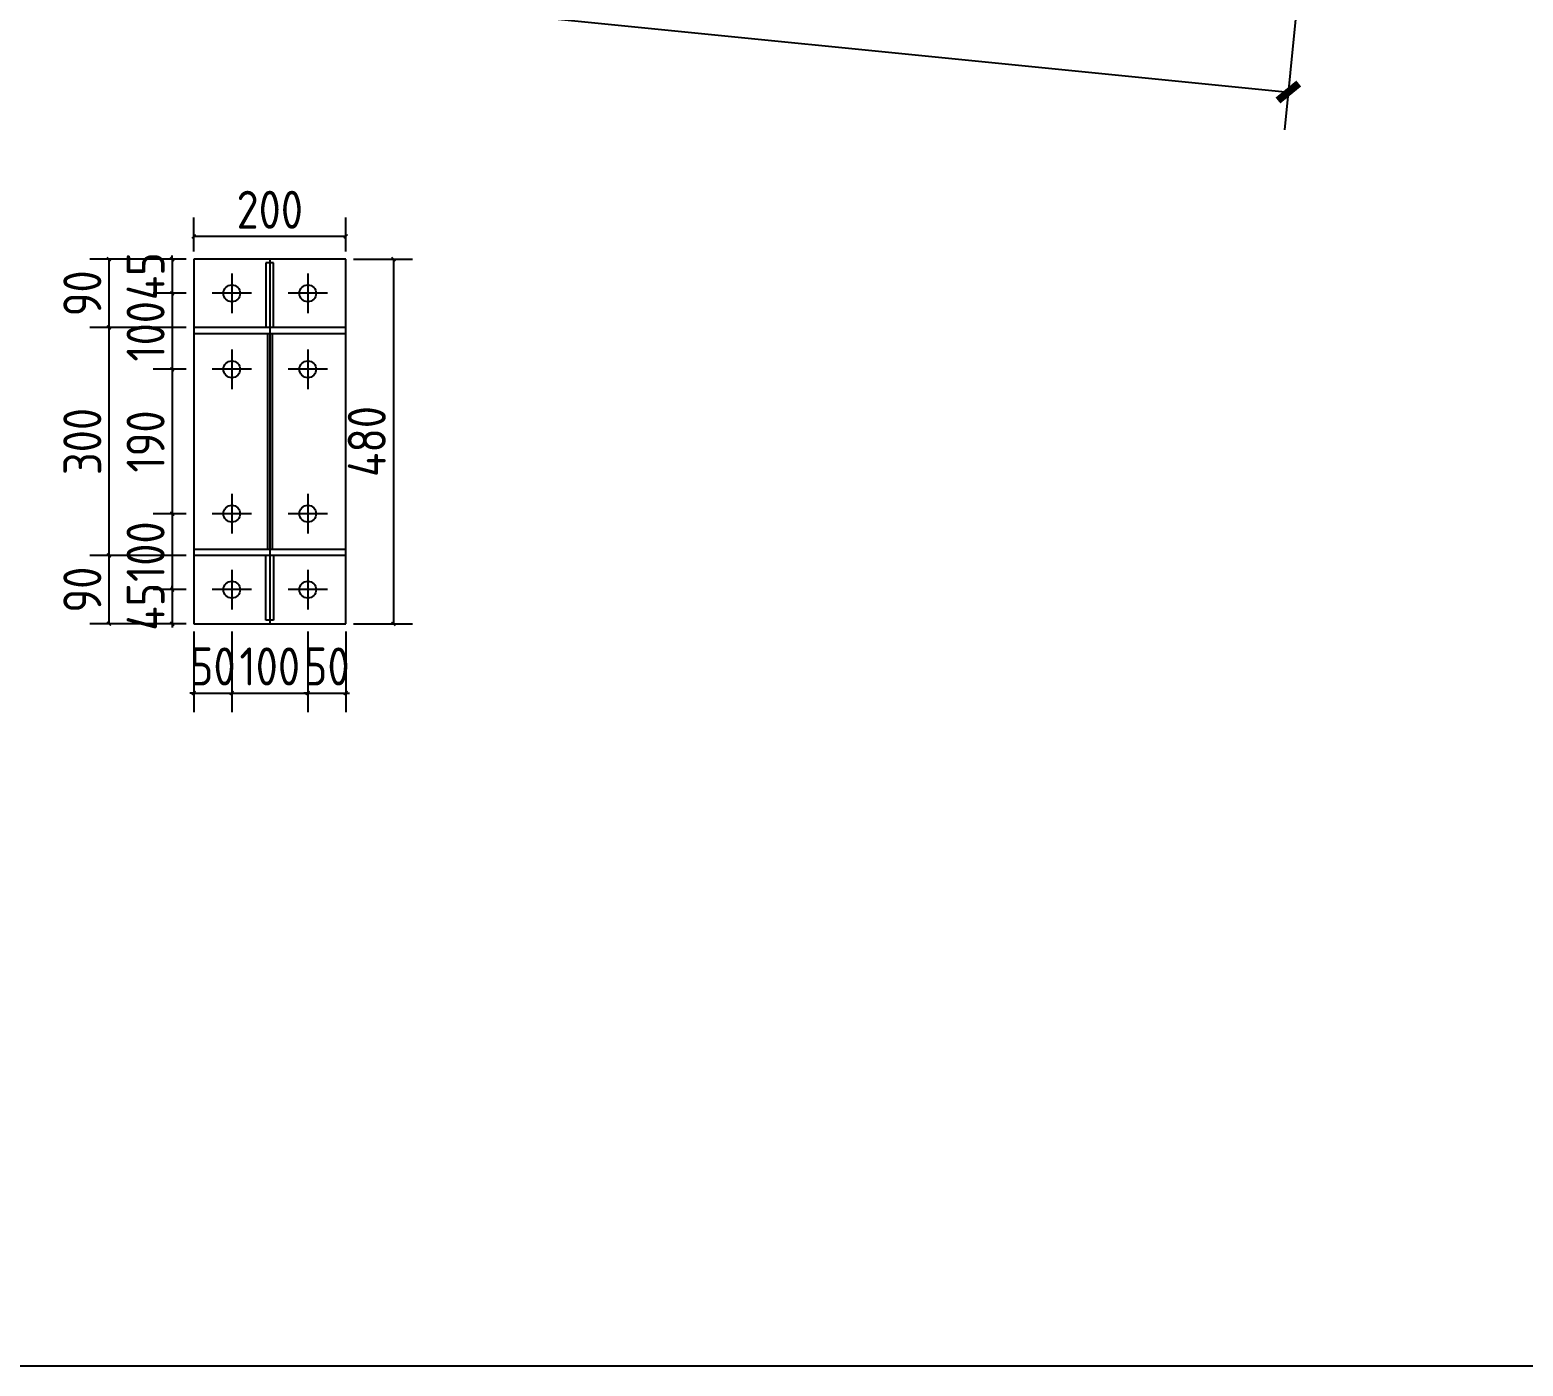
# Model space of a CAD drawing. Extents: x 533809 to 747315, y -17138 to 180511.
# Drawn here: x 667465 to 671395, y 121462 to 124980 of the extents above; entities that cross this region are included whole.
import ezdxf

# ---------------------------------------------------------------- set-up
doc = ezdxf.new("R2010")
doc.units = 0
doc.header["$LTSCALE"] = 1000
doc.header["$MEASUREMENT"] = 0
doc.layers.add('AXIS', color=3, linetype='Continuous')
doc.styles.get("Standard").update_dxf_attribs({"font": 'gbenor.shx', "bigfont": 'gbcbig.shx'})
doc.dimstyles.get("Standard").update_dxf_attribs({"dimscale": 100, "dimtxt": 3.5, "dimasz": 1, "dimexe": 2.5, "dimexo": 3, "dimgap": 1.5, "dimtad": 1, "dimdec": 0, "dimzin": 0, "dimdsep": 46, "dimtxsty": 'Standard', "dimblk": 'ARCHTICK', "dimcen": 0.09, "dimadec": 0, "dimazin": 0, "dimtfac": 1, "dimtdec": 0, "dimtix": 1, "dimtmove": 2, "dimatfit": 3, "dimfxl": 1, "dimtolj": 1, "dimtzin": 0, "dimarcsym": 0})

# ---------------------------------------------------------------- blocks, each defined once
blk = doc.blocks.new('_ArchTick')
at = {"color": 0, "linetype": 'ByBlock', "const_width": 0.4}
blk.add_lwpolyline([(-0.5, -0.5), (0.5, 0.5)], dxfattribs=at)
blk = doc.blocks.new('*D1221')
at = {"layer": 'AXIS', "color": 3, "lineweight": -2}
for p, q in [((666344.1, 125462), (666314.1, 125161.8)), ((666324, 125261.3), (670777.2, 124816)), ((670797.3, 125016.7), (670767.3, 124716.5))]:
    blk.add_line(p, q, dxfattribs=at)
at = {"layer": 'Defpoints', "color": 0}
for p in [(666354, 125561.5), (670807.2, 125116.2), (670777.2, 124816)]:
    blk.add_point(p, dxfattribs=at)
at = {"layer": 'AXIS', "color": 3, "lineweight": -2, "xscale": 50, "yscale": 50, "zscale": 50}
for p, rotation in [((666324, 125261.3), 174.2894068624242), ((670777.2, 124816), 354.2894068624242)]:
    blk.add_blockref('_ArchTick', p, dxfattribs=dict(at, rotation=rotation))
at = {"layer": 'AXIS', "color": 0, "insert": (668568.5, 125217.7), "char_height": 150, "attachment_point": 5, "rotation": 354.2894}
blk.add_mtext('\\A1;右下翼板 4475', dxfattribs=at)
blk = doc.blocks.new('*D1206')
at = {"color": 3, "lineweight": -2}
for p, q in [((667876.4, 124376.1), (667789.6, 124376.1)), ((667839.6, 124376.1), (667839.6, 124386.1)), ((667839.6, 124376.1), (667839.6, 124286.1)), ((667876.4, 124286.1), (667789.6, 124286.1)), ((667839.6, 124286.1), (667839.6, 124276.1))]:
    blk.add_line(p, q, dxfattribs=at)
at = {"layer": 'Defpoints', "color": 0}
for p in [(667896.4, 124376.1), (667839.6, 124286.1), (667896.4, 124286.1)]:
    blk.add_point(p, dxfattribs=at)
at = {"color": 3, "lineweight": -2, "xscale": 10, "yscale": 10, "zscale": 10}
for p, rotation in [((667839.6, 124376.1), 270), ((667839.6, 124286.1), 90)]:
    blk.add_blockref('_ArchTick', p, dxfattribs=dict(at, rotation=rotation))
at = {"color": 0, "insert": (667769.6, 124331.1), "char_height": 100, "attachment_point": 5, "rotation": 90}
blk.add_mtext('\\A1;45', dxfattribs=at)
blk = doc.blocks.new('*D1191')
at = {"color": 3, "lineweight": -2}
for p, q in [((667876.4, 124286.1), (667789.6, 124286.1)), ((667839.6, 124286.1), (667839.6, 124086.1)), ((667876.4, 124086.1), (667789.6, 124086.1))]:
    blk.add_line(p, q, dxfattribs=at)
at = {"layer": 'Defpoints', "color": 0}
for p in [(667896.4, 124286.1), (667839.6, 124086.1), (667896.4, 124086.1)]:
    blk.add_point(p, dxfattribs=at)
at = {"color": 3, "lineweight": -2, "xscale": 10, "yscale": 10, "zscale": 10}
for p, rotation in [((667839.6, 124286.1), 90), ((667839.6, 124086.1), 270)]:
    blk.add_blockref('_ArchTick', p, dxfattribs=dict(at, rotation=rotation))
at = {"color": 0, "insert": (667769.6, 124186.1), "char_height": 100, "attachment_point": 5, "rotation": 90}
blk.add_mtext('\\A1;100', dxfattribs=at)
blk = doc.blocks.new('*D1192')
at = {"color": 3, "lineweight": -2}
for p, q in [((667876.4, 124086.1), (667789.6, 124086.1)), ((667839.6, 124086.1), (667839.6, 123706.1)), ((667876.4, 123706.1), (667789.6, 123706.1))]:
    blk.add_line(p, q, dxfattribs=at)
at = {"layer": 'Defpoints', "color": 0}
for p in [(667896.4, 124086.1), (667839.6, 123706.1), (667896.4, 123706.1)]:
    blk.add_point(p, dxfattribs=at)
at = {"color": 3, "lineweight": -2, "xscale": 10, "yscale": 10, "zscale": 10}
for p, rotation in [((667839.6, 124086.1), 90), ((667839.6, 123706.1), 270)]:
    blk.add_blockref('_ArchTick', p, dxfattribs=dict(at, rotation=rotation))
at = {"color": 0, "insert": (667769.6, 123896.1), "char_height": 100, "attachment_point": 5, "rotation": 90}
blk.add_mtext('\\A1;190', dxfattribs=at)
blk = doc.blocks.new('*D1193')
at = {"color": 3, "lineweight": -2}
for p, q in [((667876.4, 123706.1), (667789.6, 123706.1)), ((667839.6, 123706.1), (667839.6, 123506.1)), ((667876.4, 123506.1), (667789.6, 123506.1))]:
    blk.add_line(p, q, dxfattribs=at)
at = {"layer": 'Defpoints', "color": 0}
for p in [(667896.4, 123706.1), (667839.6, 123506.1), (667896.4, 123506.1)]:
    blk.add_point(p, dxfattribs=at)
at = {"color": 3, "lineweight": -2, "xscale": 10, "yscale": 10, "zscale": 10}
for p, rotation in [((667839.6, 123706.1), 90), ((667839.6, 123506.1), 270)]:
    blk.add_blockref('_ArchTick', p, dxfattribs=dict(at, rotation=rotation))
at = {"color": 0, "insert": (667769.6, 123606.1), "char_height": 100, "attachment_point": 5, "rotation": 90}
blk.add_mtext('\\A1;100', dxfattribs=at)
blk = doc.blocks.new('*D1207')
at = {"color": 3, "lineweight": -2}
for p, q in [((667876.4, 123506.1), (667789.6, 123506.1)), ((667839.6, 123506.1), (667839.6, 123516.1)), ((667839.6, 123506.1), (667839.6, 123416.1)), ((667876.4, 123416.1), (667789.6, 123416.1)), ((667839.6, 123416.1), (667839.6, 123406.1))]:
    blk.add_line(p, q, dxfattribs=at)
at = {"layer": 'Defpoints', "color": 0}
for p in [(667896.4, 123506.1), (667839.6, 123416.1), (667896.4, 123416.1)]:
    blk.add_point(p, dxfattribs=at)
at = {"color": 3, "lineweight": -2, "xscale": 10, "yscale": 10, "zscale": 10}
for p, rotation in [((667839.6, 123506.1), 270), ((667839.6, 123416.1), 90)]:
    blk.add_blockref('_ArchTick', p, dxfattribs=dict(at, rotation=rotation))
at = {"color": 0, "insert": (667769.6, 123461.1), "char_height": 100, "attachment_point": 5, "rotation": 90}
blk.add_mtext('\\A1;45', dxfattribs=at)
blk = doc.blocks.new('*D1194')
at = {"color": 3, "lineweight": -2}
for p, q in [((667896.4, 123396.1), (667896.4, 123184)), ((667996.4, 123396.1), (667996.4, 123184)), ((667896.4, 123234), (667886.4, 123234)), ((667896.4, 123234), (667996.4, 123234)), ((667996.4, 123234), (668006.4, 123234))]:
    blk.add_line(p, q, dxfattribs=at)
at = {"layer": 'Defpoints', "color": 0}
for p in [(667896.4, 123416.1), (667996.4, 123416.1), (667996.4, 123234)]:
    blk.add_point(p, dxfattribs=at)
at = {"color": 3, "lineweight": -2, "xscale": 10, "yscale": 10, "zscale": 10}
blk.add_blockref('_ArchTick', (667896.4, 123234), dxfattribs=at)
at = {"color": 3, "lineweight": -2, "xscale": 10, "yscale": 10, "zscale": 10, "rotation": 180}
blk.add_blockref('_ArchTick', (667996.4, 123234), dxfattribs=at)
at = {"color": 0, "insert": (667946.4, 123304), "char_height": 100, "attachment_point": 5}
blk.add_mtext('\\A1;50', dxfattribs=at)
blk = doc.blocks.new('*D1195')
at = {"color": 3, "lineweight": -2}
for p, q in [((667996.4, 123396.1), (667996.4, 123184)), ((668196.4, 123396.1), (668196.4, 123184)), ((667996.4, 123234), (668196.4, 123234))]:
    blk.add_line(p, q, dxfattribs=at)
at = {"layer": 'Defpoints', "color": 0}
for p in [(667996.4, 123416.1), (668196.4, 123416.1), (668196.4, 123234)]:
    blk.add_point(p, dxfattribs=at)
at = {"color": 3, "lineweight": -2, "xscale": 10, "yscale": 10, "zscale": 10, "rotation": 180}
blk.add_blockref('_ArchTick', (667996.4, 123234), dxfattribs=at)
at = {"color": 3, "lineweight": -2, "xscale": 10, "yscale": 10, "zscale": 10}
blk.add_blockref('_ArchTick', (668196.4, 123234), dxfattribs=at)
at = {"color": 0, "insert": (668096.4, 123304), "char_height": 100, "attachment_point": 5}
blk.add_mtext('\\A1;100', dxfattribs=at)
blk = doc.blocks.new('*D1208')
at = {"color": 3, "lineweight": -2}
for p, q in [((668196.4, 123396.1), (668196.4, 123184)), ((668296.4, 123396.1), (668296.4, 123184)), ((668196.4, 123234), (668186.4, 123234)), ((668196.4, 123234), (668296.4, 123234)), ((668296.4, 123234), (668306.4, 123234))]:
    blk.add_line(p, q, dxfattribs=at)
at = {"layer": 'Defpoints', "color": 0}
for p in [(668196.4, 123416.1), (668296.4, 123416.1), (668296.4, 123234)]:
    blk.add_point(p, dxfattribs=at)
at = {"color": 3, "lineweight": -2, "xscale": 10, "yscale": 10, "zscale": 10}
blk.add_blockref('_ArchTick', (668196.4, 123234), dxfattribs=at)
at = {"color": 3, "lineweight": -2, "xscale": 10, "yscale": 10, "zscale": 10, "rotation": 180}
blk.add_blockref('_ArchTick', (668296.4, 123234), dxfattribs=at)
at = {"color": 0, "insert": (668246.4, 123304), "char_height": 100, "attachment_point": 5}
blk.add_mtext('\\A1;50', dxfattribs=at)
blk = doc.blocks.new('*D1209')
at = {"color": 3, "lineweight": -2}
for p, q in [((667876.4, 124376.1), (667623.1, 124376.1)), ((667673.1, 124376.1), (667673.1, 124196.1)), ((667876.4, 124196.1), (667623.1, 124196.1))]:
    blk.add_line(p, q, dxfattribs=at)
at = {"layer": 'Defpoints', "color": 0}
for p in [(667896.4, 124376.1), (667673.1, 124196.1), (667896.4, 124196.1)]:
    blk.add_point(p, dxfattribs=at)
at = {"color": 3, "lineweight": -2, "xscale": 10, "yscale": 10, "zscale": 10}
for p, rotation in [((667673.1, 124376.1), 90), ((667673.1, 124196.1), 270)]:
    blk.add_blockref('_ArchTick', p, dxfattribs=dict(at, rotation=rotation))
at = {"color": 0, "insert": (667603.1, 124286.1), "char_height": 100, "attachment_point": 5, "rotation": 90}
blk.add_mtext('\\A1;90', dxfattribs=at)
blk = doc.blocks.new('*D1210')
at = {"color": 3, "lineweight": -2}
for p, q in [((667876.4, 124196.1), (667623.1, 124196.1)), ((667673.1, 124196.1), (667673.1, 123596.1)), ((667876.4, 123596.1), (667623.1, 123596.1))]:
    blk.add_line(p, q, dxfattribs=at)
at = {"layer": 'Defpoints', "color": 0}
for p in [(667896.4, 124196.1), (667673.1, 123596.1), (667896.4, 123596.1)]:
    blk.add_point(p, dxfattribs=at)
at = {"color": 3, "lineweight": -2, "xscale": 10, "yscale": 10, "zscale": 10}
for p, rotation in [((667673.1, 124196.1), 90), ((667673.1, 123596.1), 270)]:
    blk.add_blockref('_ArchTick', p, dxfattribs=dict(at, rotation=rotation))
at = {"color": 0, "insert": (667603.1, 123896.1), "char_height": 100, "attachment_point": 5, "rotation": 90}
blk.add_mtext('\\A1;300', dxfattribs=at)
blk = doc.blocks.new('*D1211')
at = {"color": 3, "lineweight": -2}
for p, q in [((667876.4, 123596.1), (667623.1, 123596.1)), ((667673.1, 123596.1), (667673.1, 123416.1)), ((667876.4, 123416.1), (667623.1, 123416.1))]:
    blk.add_line(p, q, dxfattribs=at)
at = {"layer": 'Defpoints', "color": 0}
for p in [(667896.4, 123596.1), (667673.1, 123416.1), (667896.4, 123416.1)]:
    blk.add_point(p, dxfattribs=at)
at = {"color": 3, "lineweight": -2, "xscale": 10, "yscale": 10, "zscale": 10}
for p, rotation in [((667673.1, 123596.1), 90), ((667673.1, 123416.1), 270)]:
    blk.add_blockref('_ArchTick', p, dxfattribs=dict(at, rotation=rotation))
at = {"color": 0, "insert": (667603.1, 123506.1), "char_height": 100, "attachment_point": 5, "rotation": 90}
blk.add_mtext('\\A1;90', dxfattribs=at)
blk = doc.blocks.new('*D1212')
at = {"color": 3, "lineweight": -2}
for p, q in [((668316.4, 124376.1), (668471.8, 124376.1)), ((668421.8, 124376.1), (668421.8, 123416.1)), ((668316.4, 123416.1), (668471.8, 123416.1))]:
    blk.add_line(p, q, dxfattribs=at)
at = {"layer": 'Defpoints', "color": 0}
for p in [(668296.4, 124376.1), (668296.4, 123416.1), (668421.8, 123416.1)]:
    blk.add_point(p, dxfattribs=at)
at = {"color": 3, "lineweight": -2, "xscale": 10, "yscale": 10, "zscale": 10}
for p, rotation in [((668421.8, 124376.1), 90), ((668421.8, 123416.1), 270)]:
    blk.add_blockref('_ArchTick', p, dxfattribs=dict(at, rotation=rotation))
at = {"color": 0, "insert": (668351.8, 123896.1), "char_height": 100, "attachment_point": 5, "rotation": 90}
blk.add_mtext('\\A1;480', dxfattribs=at)
blk = doc.blocks.new('*D1213')
at = {"color": 3, "lineweight": -2}
for p, q in [((667896.4, 124396.1), (667896.4, 124486.1)), ((668296.4, 124396.1), (668296.4, 124486.1)), ((668296.4, 124436.1), (667896.4, 124436.1))]:
    blk.add_line(p, q, dxfattribs=at)
at = {"layer": 'Defpoints', "color": 0}
for p in [(667896.4, 124436.1), (667896.4, 124376.1), (668296.4, 124376.1)]:
    blk.add_point(p, dxfattribs=at)
at = {"color": 3, "lineweight": -2, "xscale": 10, "yscale": 10, "zscale": 10, "rotation": 180}
blk.add_blockref('_ArchTick', (667896.4, 124436.1), dxfattribs=at)
at = {"color": 3, "lineweight": -2, "xscale": 10, "yscale": 10, "zscale": 10}
blk.add_blockref('_ArchTick', (668296.4, 124436.1), dxfattribs=at)
at = {"color": 0, "insert": (668096.4, 124506.1), "char_height": 100, "attachment_point": 5}
blk.add_mtext('\\A1;200', dxfattribs=at)

msp = doc.modelspace()

# ---------------------------------------------------------------- linework, layer by layer
for p, q in [((667896.4, 124376.1), (667896.4, 123416.1)), ((668296.4, 124376.1), (667896.4, 124376.1)), ((668296.4, 123416.1), (668296.4, 124376.1)), ((667996.4, 124338.1), (667996.4, 124234.1)), ((668196.4, 124338.1), (668196.4, 124234.1)), ((668048.4, 124286.1), (667944.4, 124286.1)), ((668248.4, 124286.1), (668144.4, 124286.1)), ((667896.4, 124196.1), (667896.4, 124180.1)), ((667996.4, 124138.1), (667996.4, 124034.1)), ((668196.4, 124138.1), (668196.4, 124034.1)), ((668048.4, 124086.1), (667944.4, 124086.1)), ((668248.4, 124086.1), (668144.4, 124086.1)), ((667996.4, 123758.1), (667996.4, 123654.1)), ((668196.4, 123758.1), (668196.4, 123654.1)), ((668048.4, 123706.1), (667944.4, 123706.1)), ((668248.4, 123706.1), (668144.4, 123706.1)), ((667996.4, 123558.1), (667996.4, 123454.1)), ((668196.4, 123558.1), (668196.4, 123454.1)), ((668048.4, 123506.1), (667944.4, 123506.1)), ((668248.4, 123506.1), (668144.4, 123506.1)), ((667896.4, 123416.1), (668296.4, 123416.1))]:
    msp.add_line(p, q)
at = {"color": 2}
for p, q in [((668106.4, 124366.1), (668086.4, 124366.1)), ((668086.4, 124366.1), (668086.4, 124196.1)), ((668106.4, 124196.1), (668106.4, 124366.1)), ((668086.4, 123426.1), (668086.4, 123596.1)), ((668106.4, 123596.1), (668106.4, 123426.1)), ((668106.4, 123426.1), (668086.4, 123426.1))]:
    msp.add_line(p, q, dxfattribs=at)
at = {"color": 1}
msp.add_line((668096.4, 124376.1), (668096.4, 123416.1), dxfattribs=at)
at = {"color": 4}
for p, q in [((668296.4, 124196.1), (667896.4, 124196.1)), ((667896.4, 124180.1), (668296.4, 124180.1)), ((668090.4, 124180.1), (668090.4, 123612.1)), ((668102.4, 124180.1), (668102.4, 123612.1)), ((668296.4, 123612.1), (667896.4, 123612.1)), ((668296.4, 123596.1), (667896.4, 123596.1))]:
    msp.add_line(p, q, dxfattribs=at)
msp.add_lwpolyline([(664149.1, 129862.3), (676029.1, 129862.3), (676029.1, 121462.3), (664149.1, 121462.3)], close=True)
for centre in [(667996.4, 124286.1), (668196.4, 124286.1), (667996.4, 124086.1), (668196.4, 124086.1), (667996.4, 123706.1), (668196.4, 123706.1), (667996.4, 123506.1), (668196.4, 123506.1)]:
    msp.add_circle(centre, 22)

# ---------------------------------------------------------------- dimensions: what is measured, and where the dimension line sits
for p2, distance, picture, middle in [((667896.4, 124376.1), -60.1, '*D1213', (668096.4, 124506.1)), ((668296.4, 123416.1), 125.4, '*D1212', (668351.8, 123896.1))]:
    dim = msp.add_aligned_dim(p1=(668296.4, 124376.1), p2=p2, distance=distance, dimstyle='Standard', override={"dimtxt": 1, "dimasz": 0.1, "dimexe": 0.5, "dimexo": 0.2, "dimgap": 0.2, "dimlfac": 0.5, "dimclrd": 3, "dimclre": 3})
    dim.commit()
    dim.dimension.update_dxf_attribs({"geometry": picture, "text_midpoint": middle})
for base, p1, p2, picture, middle in [((667839.6, 124286.1), (667896.4, 124376.1), (667896.4, 124286.1), '*D1206', (667769.6, 124331.1)), ((667673.1, 124196.1), (667896.4, 124376.1), (667896.4, 124196.1), '*D1209', (667603.1, 124286.1)), ((667839.6, 124086.1), (667896.4, 124286.1), (667896.4, 124086.1), '*D1191', (667769.6, 124186.1)), ((667673.1, 123596.1), (667896.4, 124196.1), (667896.4, 123596.1), '*D1210', (667603.1, 123896.1)), ((667839.6, 123706.1), (667896.4, 124086.1), (667896.4, 123706.1), '*D1192', (667769.6, 123896.1)), ((667839.6, 123506.1), (667896.4, 123706.1), (667896.4, 123506.1), '*D1193', (667769.6, 123606.1)), ((667673.1, 123416.1), (667896.4, 123596.1), (667896.4, 123416.1), '*D1211', (667603.1, 123506.1)), ((667839.6, 123416.1), (667896.4, 123506.1), (667896.4, 123416.1), '*D1207', (667769.6, 123461.1))]:
    dim = msp.add_linear_dim(base=base, p1=p1, p2=p2, angle=90, dimstyle='Standard', override={"dimtxt": 1, "dimasz": 0.1, "dimexe": 0.5, "dimexo": 0.2, "dimgap": 0.2, "dimlfac": 0.5, "dimclrd": 3, "dimclre": 3})
    dim.commit()
    dim.dimension.update_dxf_attribs({"geometry": picture, "text_midpoint": middle})
for base, p1, p2, picture, middle in [((667996.4, 123234), (667896.4, 123416.1), (667996.4, 123416.1), '*D1194', (667946.4, 123304)), ((668196.4, 123234), (667996.4, 123416.1), (668196.4, 123416.1), '*D1195', (668096.4, 123304)), ((668296.4, 123234), (668196.4, 123416.1), (668296.4, 123416.1), '*D1208', (668246.4, 123304))]:
    dim = msp.add_linear_dim(base=base, p1=p1, p2=p2, dimstyle='Standard', override={"dimtxt": 1, "dimasz": 0.1, "dimexe": 0.5, "dimexo": 0.2, "dimgap": 0.2, "dimlfac": 0.5, "dimclrd": 3, "dimclre": 3})
    dim.commit()
    dim.dimension.update_dxf_attribs({"geometry": picture, "text_midpoint": middle})
at = {"layer": 'AXIS', "color": 0}
dim = msp.add_linear_dim(base=(670777.2, 124816), p1=(666354, 125561.5), p2=(670807.2, 125116.2), angle=174.2894, text='右下翼板 4475', dimstyle='Standard', override={"dimtxt": 1.5, "dimasz": 0.5, "dimexe": 1, "dimexo": 1, "dimgap": 1, "dimclrd": 3, "dimclre": 3}, dxfattribs=at)
dim.commit()
dim.dimension.update_dxf_attribs({"geometry": '*D1221', "text_midpoint": (668568.5, 125217.7)})

doc.saveas('drawing.dxf')
